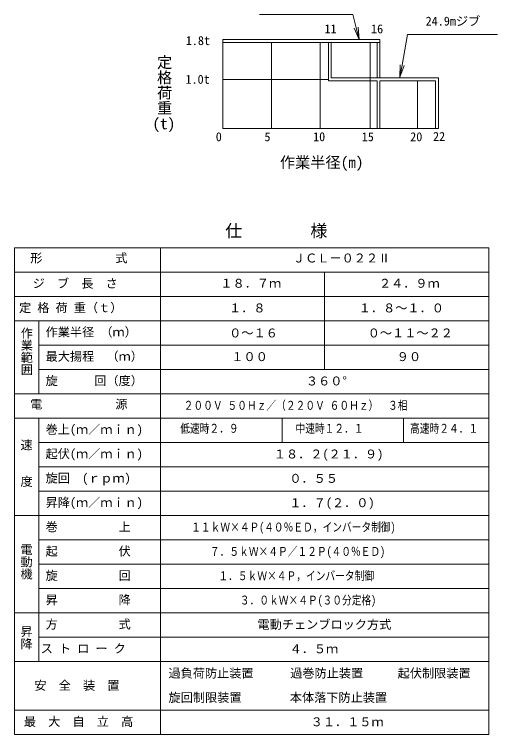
# Model space of a CAD drawing. Units: millimetres, scale not verified. Extents: x -21826 to 21577, y -29973 to 32685.
# Drawn here: x 1716 to 21577, y -28050 to 1532 of the extents above; entities that cross this region are included whole.
import ezdxf
from ezdxf.enums import TextEntityAlignment as Align

# ---------------------------------------------------------------- set-up
doc = ezdxf.new("R2010")
doc.units = ezdxf.units.MM
doc.header["$LTSCALE"] = 70
doc.layers.add('0-2_05 寸法', color=3, linetype='Continuous', lineweight=18)
doc.styles.add('@ＭＳ ゴシック', font='')
doc.styles.add('ＭＳ ゴシック', font='')
doc.styles.get('@ＭＳ ゴシック').set_extended_font_data('@MS Gothic')
doc.styles.get('ＭＳ ゴシック').set_extended_font_data('MS Gothic')

msp = doc.modelspace()

# ---------------------------------------------------------------- linework, layer by layer
at = {"layer": '0-2_05 寸法', "color": 7}
for p, q in [((15843.9, 1005.44), (15882.7, 500.03)), ((10282.1, 500.03), (10282.1, -3159.97)), ((10282.1, 500.03), (16742.09, 500.03)), ((10282.1, 500.03), (10282.1, 380.03)), ((10282.1, 380.03), (14622.09, 380.03)), ((12282.09, 380.03), (12282.09, -3159.97)), ((14282.09, 380.03), (14282.09, -3159.97)), ((14622.09, 380.03), (14622.09, -1199.97)), ((14622.09, 380.03), (14742.09, 380.03)), ((14742.09, 380.03), (16742.09, 380.03)), ((14742.09, 380.03), (14742.09, -1079.97)), ((16342.09, 380.03), (16342.09, -3159.97)), ((16622.09, 380.03), (16622.09, -1079.97)), ((16742.09, 500.03), (16742.09, -1079.97)), ((16742.09, 500.03), (16742.09, 380.03)), ((17731, -571.05), (17563.57, -1049.49)), ((10279.79, -1139.93), (14619.78, -1139.93)), ((14742.09, -1079.97), (19142.09, -1079.97)), ((19142.09, -1079.97), (19142.09, -3159.97)), ((14622.09, -1199.97), (16622.09, -1199.97)), ((16622.09, -1199.97), (16622.09, -3159.97)), ((16742.09, -1199.97), (16742.09, -3159.97)), ((16742.09, -1199.97), (19022.09, -1199.97)), ((18282.09, -1199.97), (18282.09, -3159.97)), ((19022.09, -1199.97), (19022.09, -3159.97)), ((10282.1, -3159.97), (19142.09, -3159.97)), ((16742.09, -3159.97), (16622.09, -3159.97)), ((19022.09, -3159.97), (19142.09, -3159.97)), ((1715.51, -8049.97), (1715.51, -28049.97)), ((1715.51, -8049.97), (21215.51, -8049.97)), ((7715.51, -8049.97), (7715.51, -28049.97)), ((21215.51, -8049.97), (21215.51, -28049.97)), ((1715.51, -9049.97), (21215.51, -9049.97)), ((14465.51, -9049.97), (14465.51, -13049.97)), ((1715.51, -10049.97), (21215.51, -10049.97)), ((1715.51, -11049.97), (21215.51, -11049.97)), ((2715.51, -11049.97), (2715.51, -14049.97)), ((2715.51, -12049.97), (21215.51, -12049.97)), ((2715.51, -13049.97), (21215.51, -13049.97)), ((1715.51, -14049.97), (21215.51, -14049.97)), ((1715.51, -15049.97), (21215.51, -15049.97)), ((2715.51, -15049.97), (2715.51, -25049.97)), ((12715.51, -15049.97), (12715.51, -16049.97)), ((17715.51, -15049.97), (17715.51, -16049.97)), ((2715.51, -16049.97), (21215.51, -16049.97)), ((2715.51, -17049.97), (21215.51, -17049.97)), ((2715.51, -18049.97), (21215.51, -18049.97)), ((1715.51, -19049.97), (21215.51, -19049.97)), ((2715.51, -20049.97), (21215.51, -20049.97)), ((2715.51, -21049.97), (21215.51, -21049.97)), ((2715.51, -22049.97), (21215.51, -22049.97)), ((1715.51, -23049.97), (21215.51, -23049.97)), ((2715.51, -24049.97), (21215.51, -24049.97)), ((1715.51, -25049.97), (21215.51, -25049.97)), ((1715.51, -27049.97), (21215.51, -27049.97)), ((1715.51, -28049.97), (21215.51, -28049.97))]:
    msp.add_line(p, q, dxfattribs=at)
for points in [[(15682.08, 965.54), (15882.7, 500.03), (15762.99, 985.49), (15628.21, 1532.08), (11784.93, 1532.08)], [(17566.78, -542.61), (17563.57, -1049.49), (17648.89, -556.83), (17868.83, 713.26), (21577.11, 713.26)]]:
    msp.add_lwpolyline(points, dxfattribs=at)

# ---------------------------------------------------------------- texts
at = {"layer": '0-2_05 寸法', "color": 7, "style": 'ＭＳ ゴシック'}
for s, height, p in [('24.9mジブ', 366.6, (18618.83, 963.26)), ('11', 366.6, (14458.18, 645.57)), ('16', 366.6, (16374.02, 645.57)), ('1.8t', 366.6, (8758.63, 163.47)), ('1.0t', 366.6, (8746.2, -1427.18)), ('(t)', 458.2, (7391.53, -3322.03)), ('0', 366.6, (9992.01, -3786.56)), ('5', 366.6, (11992.01, -3786.56)), ('10', 366.6, (13992.01, -3786.56)), ('15', 366.6, (15992, -3786.56)), ('20', 366.6, (17983.17, -3786.56)), ('22', 366.6, (18923.18, -3772.85)), ('作業半径(m)', 458.2, (12627.56, -4912.58)), ('仕\u3000\u3000\u3000\u3000様', 513.2, (10378.25, -7767.29)), ('形\u3000\u3000\u3000\u3000\u3000\u3000式', 366.6, (2366.54, -8767.29)), ('ＪＣＬ－０２２Ⅱ', 366.6, (13165.7, -8767.29)), ('ジ\u3000ブ\u3000長\u3000さ', 366.6, (2465.5, -9807.13)), ('１８．７ｍ', 366.6, (10182.72, -9805.66)), ('２４．９ｍ', 366.6, (16697.99, -9805.66)), ('定 格 荷 重（ｔ）', 366.6, (1906.06, -10807.13)), ('１．８', 366.6, (10537.13, -10818.24)), ('１．８～１．０', 366.6, (15870.84, -10818.24)), ('作業半径 （ｍ）', 366.6, (2998.48, -11807.13)), ('０～１６', 366.6, (10543.37, -11845.94)), ('０～１１～２２', 366.6, (16238.22, -11845.94)), ('最大揚程\u3000（ｍ）', 366.6, (2998.48, -12807.13)), ('１００', 366.6, (10632.57, -12818.24)), ('９０', 366.6, (17432.65, -12818.24)), ('旋\u3000\u3000\u3000回（度）', 366.6, (2998.48, -13807.13)), ('３６０°', 366.6, (13697.99, -13818.24)), ('電\u3000\u3000\u3000\u3000\u3000\u3000源', 366.6, (2366.54, -14767.29)), ('巻上(ｍ／ｍｉｎ)', 366.6, (2998.48, -15807.13)), ('起伏(ｍ／ｍｉｎ)', 366.6, (2998.48, -16807.13)), ('１８．２(２１．９)', 366.6, (12377.99, -16818.24)), ('旋回\u3000(ｒｐｍ)', 366.6, (2998.48, -17807.13)), ('０．５５', 366.6, (13017.99, -17818.24)), ('昇降(ｍ／ｍｉｎ)', 366.6, (2998.48, -18807.13)), ('１．７(２．０)', 366.6, (13017.99, -18818.24)), ('巻\u3000\u3000\u3000\u3000\u3000上', 366.6, (2998.48, -19807.13)), ('起\u3000\u3000\u3000\u3000\u3000伏', 366.6, (2998.48, -20807.13)), ('旋\u3000\u3000\u3000\u3000\u3000回', 366.6, (2998.48, -21807.13)), ('昇\u3000\u3000\u3000\u3000\u3000降', 366.6, (2998.48, -22807.13)), ('方\u3000\u3000\u3000\u3000\u3000式', 366.6, (2998.48, -23807.13)), ('電動チェンブロック方式', 366.6, (11706.95, -23818.24)), ('ス ト ロ ー ク', 366.6, (2797.06, -24807.13)), ('４．５ｍ', 366.6, (13027.99, -24818.24)), ('過負荷防止装置', 366.6, (8047.12, -25818.24)), ('過巻防止装置', 366.6, (13051.18, -25818.24)), ('起伏制限装置', 366.6, (17467.99, -25818.24)), ('安\u3000全\u3000装\u3000置', 366.6, (2534.37, -26322.32)), ('旋回制限装置', 366.6, (8051.18, -26818.24)), ('本体落下防止装置', 366.6, (13036.37, -26818.24)), ('最\u3000大\u3000自\u3000立\u3000高', 366.6, (2103.3, -27807.13)), ('３１．１５ｍ', 366.6, (13893.77, -27818.24))]:
    msp.add_text(s, height=height, dxfattribs=at).set_placement(p, align=Align.BOTTOM_LEFT)
at = {"layer": '0-2_05 寸法', "color": 7, "style": '@ＭＳ ゴシック'}
for s, height, p in [('定格荷重', 458.2, (7516.38, -116.03)), ('作業範囲', 366.6, (1926.28, -11303.41)), ('速\u3000\u3000度', 366.6, (1915.64, -15895.8)), ('電動機', 366.6, (1915.64, -20199.49)), ('昇降', 366.6, (1915.64, -23564.47))]:
    msp.add_text(s, height=height, rotation=270, dxfattribs=at).set_placement(p, align=Align.BOTTOM_LEFT)
at = {"layer": '0-2_05 寸法', "color": 7, "style": 'ＭＳ ゴシック', "width": 0.8}
for s, p in [('２００Ｖ ５０Ｈｚ／（２２０Ｖ ６０Ｈｚ）\u3000３相', (8674.61, -14818.24)), ('低速時２．９', (8532.7, -15763.09)), ('中速時１２．１', (13268.75, -15763.09)), ('高速時２４．１', (17977.99, -15763.09)), ('１１ｋＷ×４Ｐ(４０％ＥＤ，インバータ制御)', (8981.4, -19818.24)), ('７．５ｋＷ×４Ｐ／１２Ｐ(４０％ＥＤ)', (9751.57, -20818.24)), ('１．５ｋＷ×４Ｐ，インバータ制御', (10100.41, -21818.24)), ('３．０ｋＷ×４Ｐ(３０分定格)', (10982.6, -22818.24))]:
    msp.add_text(s, height=366.6, dxfattribs=at).set_placement(p, align=Align.BOTTOM_LEFT)

doc.saveas('drawing.dxf')
